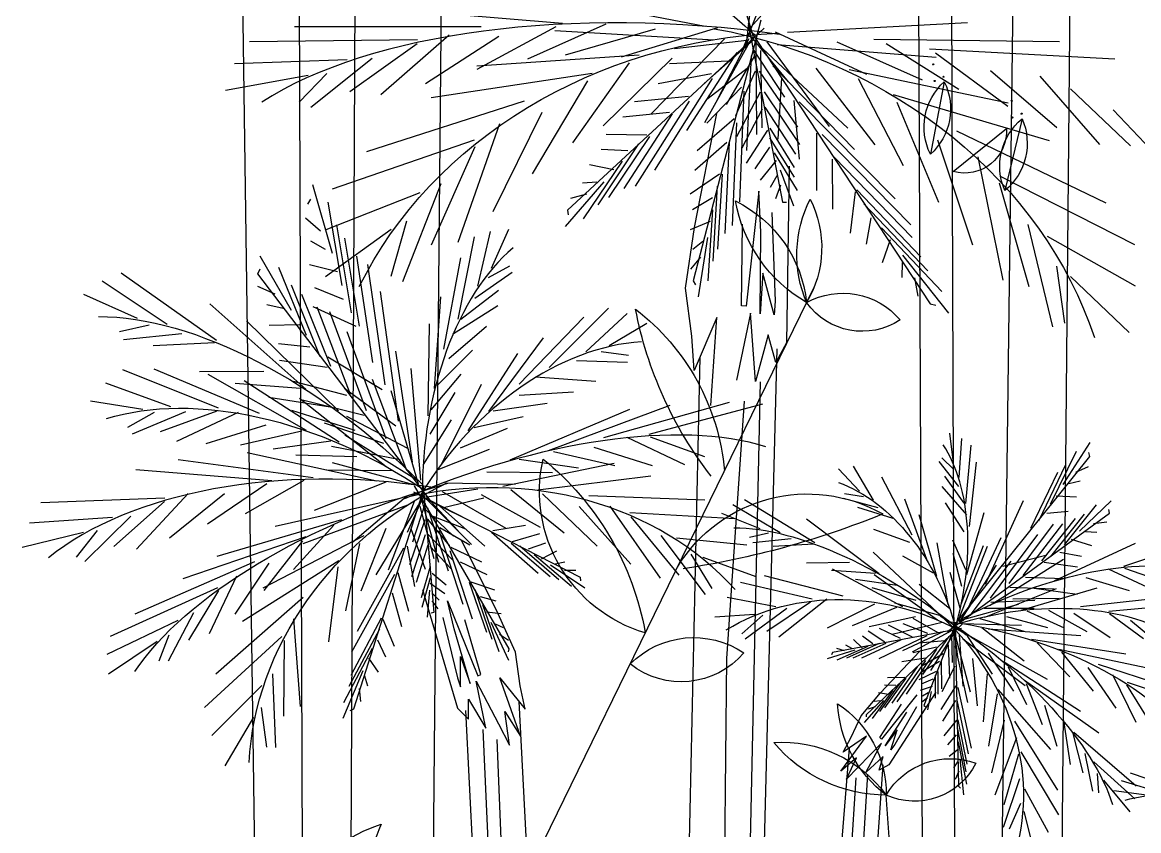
# Model space of a CAD drawing. Header units: millimetres. Extents: x 0 to 25200, y 0 to 17820.
# Drawn here: x 10383 to 11271, y 3344 to 3987 of the extents above; entities that cross this region are included whole.
import ezdxf

# ---------------------------------------------------------------- set-up
doc = ezdxf.new("R2010")
doc.units = ezdxf.units.MM
doc.header["$LTSCALE"] = 100
doc.header["$MEASUREMENT"] = 0
doc.layers.add('CO-TREE', color=251, linetype='Continuous')

# ---------------------------------------------------------------- blocks, each defined once
blk = doc.blocks.new('T-134')
at = {"layer": 'CO-TREE'}
for p, q in [((50.68, 1981.55), (78.36, 0)), ((151.37, 1945.48), (142.39, 0)), ((102.61, 1890.49), (108.89, 0)), ((221.83, 1851.16), (204.47, 0)), ((595.55, 1706.03), (602.91, 27.66)), ((459.66, 1324.46), (501.64, 1688.96)), ((676.11, 1677.17), (655.12, 27.66)), ((457.57, 1325.69), (577.64, 1627.89)), ((623.05, 1487.23), (627.9, 27.66)), ((718.43, 1455.77), (705.04, 27.66)), ((427.38, 1342.99), (286.67, 1370.24)), ((313.78, 1345.49), (166.56, 1357.77)), ((249.15, 1342.86), (100.63, 1342.75)), ((308.56, 1342.9), (245.58, 1308.78)), ((348.38, 1344.99), (286.05, 1317.07)), ((474.17, 1341.85), (317.85, 1196.98)), ((437.17, 1341.96), (360.48, 1318.68)), ((471.52, 1348.15), (417.73, 1140.69)), ((461.57, 1345.36), (488.96, 1203.24)), ((461.75, 1342.02), (606.47, 1122.44)), ((492.86, 1338.46), (635.97, 1346.12)), ((198.56, 1332.5), (64.73, 1330.85)), ((223.69, 1336.13), (169.21, 1288.6)), ((263.19, 1335.12), (204.79, 1297.4)), ((434.13, 1332.21), (307.64, 1339.73)), ((387.56, 1340.89), (316.08, 1320.19)), ((442.7, 1333.14), (384.21, 1273.44)), ((465.72, 1332.42), (426.63, 1297.67)), ((461.96, 1333.21), (437.23, 1285.3)), ((463.87, 1334.79), (493.3, 1299.19)), ((467.68, 1332.44), (468.13, 1257.11)), ((483.01, 1338.79), (555.78, 1305.18)), ((561.64, 1333.03), (709.37, 1331.18)), ((198.24, 1329.4), (144.73, 1291.16)), ((460.52, 1331.89), (402.81, 1325.36)), ((462.58, 1330.74), (426.75, 1266.36)), ((464.96, 1325.69), (490.55, 1286.94)), ((471.38, 1323.96), (472.3, 1262.41)), ((472.89, 1325.58), (540.93, 1262.3)), ((476.33, 1330.82), (526.05, 1263.64)), ((484.68, 1328.71), (611.01, 1318.77)), ((532.01, 1330.91), (599.96, 1300.58)), ((571.38, 1329.59), (629.27, 1293.36)), ((605.72, 1325.32), (753.23, 1317.24)), ((142.43, 1316.45), (52.99, 1313.29)), ((162.34, 1317.5), (113.73, 1278.75)), ((374.75, 1320.39), (245.7, 1311.64)), ((401.02, 1317.93), (346.24, 1263.97)), ((445.94, 1315.41), (398.9, 1313.48)), ((452.48, 1322.31), (412.53, 1260.23)), ((466.72, 1319.66), (444.04, 1280.95)), ((463.83, 1319.86), (460.34, 1244.51)), ((610.53, 1322.04), (668.22, 1279.59)), ((337.36, 1305.65), (209.45, 1286.36)), ((366.76, 1314.19), (321.69, 1250.62)), ((461.92, 1310.43), (428.67, 1285.13)), ((467.12, 1307.51), (451.39, 1272.05)), ((470.26, 1307.61), (500.76, 1262.91)), ((481.21, 1311.78), (546.22, 1245.25)), ((515.52, 1310.02), (562.36, 1249.04)), ((541.88, 1308.85), (668.5, 1282.44)), ((654.4, 1308.1), (707.06, 1262.7)), ((111.43, 1304.04), (45.82, 1292.12)), ((126.44, 1305.6), (104.26, 1282.87)), ((333.65, 1299.91), (289.73, 1225.81)), ((432.85, 1301.61), (386.93, 1228.8)), ((432.28, 1305.44), (389.95, 1297.38)), ((488.2, 1302.25), (485.15, 1253.49)), ((548.94, 1301.61), (584.84, 1232.45)), ((617.6, 1299.14), (606.53, 1241.42)), ((693.66, 1303.67), (741.09, 1249.09)), ((456.12, 1294.71), (428.78, 1266.3)), ((471.19, 1290.9), (452.33, 1255.35)), ((458.1, 1291.58), (454.69, 1203.68)), ((474.33, 1291), (502.38, 1249.28)), ((576.89, 1289.1), (700.92, 1252.41)), ((717.95, 1293.5), (765.69, 1248.27)), ((283.41, 1283.77), (157.81, 1243.4)), ((414.15, 1287.43), (371.24, 1283.2)), ((414.72, 1283.6), (371.78, 1216.15)), ((497.83, 1284.18), (502.16, 1237.67)), ((502.18, 1283.17), (578.53, 1206.09)), ((579.77, 1282.91), (613.08, 1203.47)), ((297.41, 1274.63), (258.35, 1195.73)), ((399, 1274.78), (361.71, 1270.94)), ((401.06, 1273.63), (362.6, 1214.24)), ((418.93, 1183.15), (436.57, 1273.93)), ((472.81, 1277.27), (456.55, 1246.35)), ((474.72, 1278.85), (499.1, 1241.57)), ((751.87, 1276.78), (794.69, 1231.71)), ((263.72, 1265.62), (230.67, 1171.38)), ((450.37, 1269.56), (421.05, 1244.28)), ((452.35, 1266.44), (448.9, 1184.81)), ((478.8, 1262.24), (498.27, 1230.9)), ((624.75, 1227.66), (666.98, 1261.92)), ((679.5, 1269.7), (665.8, 1212.54)), ((243.46, 1252.75), (130.7, 1213.79)), ((380.86, 1256.77), (348.63, 1257.14)), ((382.93, 1255.62), (350.44, 1206.95)), ((476.89, 1260.66), (460.08, 1234.29)), ((478.65, 1254.63), (498.12, 1223.29)), ((515.97, 1258.21), (515.95, 1212.71)), ((520.32, 1257.2), (591, 1185.39)), ((612.19, 1252.89), (640.03, 1169.36)), ((627.32, 1260.01), (746.18, 1202.76)), ((244.03, 1247.48), (209.26, 1169.04)), ((374.32, 1249.87), (341.83, 1201.2)), ((365.71, 1244.12), (344.72, 1245.26)), ((444.59, 1250.7), (419.17, 1228.58)), ((446.55, 1250.71), (443.05, 1178.5)), ((478.51, 1247.02), (466.9, 1229.94)), ((361.24, 1236.07), (330.24, 1190.09)), ((483.95, 1236.54), (471.12, 1220.94)), ((482.19, 1242.57), (500.43, 1212.71)), ((528.44, 1237.5), (528.61, 1197.89)), ((529.95, 1239.13), (592.13, 1175.23)), ((644.32, 1239.33), (664.1, 1141.44)), ((354.69, 1229.18), (335.19, 1233)), ((486.94, 1229.03), (497.69, 1200.46)), ((494.27, 1232.06), (492.14, 1091.5)), ((130.91, 1162.56), (115.23, 1217.15)), ((216.93, 1217.86), (186.44, 1139.89)), ((346.66, 1219.59), (316.01, 1183.95)), ((341.04, 1219.21), (329.79, 1218.44)), ((438.84, 1225.56), (415.36, 1209.73)), ((440.8, 1225.57), (437.23, 1165.92)), ((484.35, 1224.39), (479.16, 1215.1)), ((487.34, 1216.88), (483.37, 1206.11)), ((661.33, 1218.66), (684.99, 1136.18)), ((662.62, 1223.8), (768.95, 1169.7)), ((200.37, 1210.73), (125.59, 1181.24)), ((333, 1209.63), (320.27, 1206.18)), ((436.93, 1216.13), (433.35, 1156.48)), ((470.17, 1212.08), (460.07, 1120.77)), ((471.7, 1179.5), (470.17, 1212.08)), ((546.58, 1211.53), (542.59, 1178.82)), ((548.09, 1213.16), (598.93, 1159.8)), ((111.1, 1201.87), (113.49, 1205.81)), ((138.58, 1137.11), (127.36, 1203.28)), ((433.06, 1206.69), (417.39, 1197.18)), ((488.96, 1203.24), (492.1, 1203.33)), ((553.57, 1201.99), (604.41, 1148.64)), ((121.17, 1180.36), (109.36, 1190.52)), ((317.85, 1196.98), (318.42, 1193.15)), ((433.11, 1197.28), (429.51, 1140.76)), ((480.36, 1195.14), (483.06, 1124.6)), ((559.05, 1190.83), (555.45, 1169.9)), ((177.55, 1181.58), (125.33, 1143.89)), ((145.94, 1115.37), (134.39, 1185.24)), ((189.83, 1188.25), (177.3, 1144.23)), ((257.34, 1150.75), (271.03, 1181.87)), ((411.82, 1134.93), (418.93, 1183.15)), ((431.2, 1187.85), (415.52, 1181.48)), ((456.3, 1121.03), (457, 1185.93)), ((567.55, 1182.92), (615.55, 1132.2)), ((684.1, 1185.59), (703.59, 1104.17)), ((152.32, 1104.73), (140.78, 1174.61)), ((230.86, 1110.42), (243.9, 1175.68)), ((246.42, 1136.59), (256.49, 1180.03)), ((429.31, 1175.28), (421.73, 1128.16)), ((471.01, 1114.61), (471.7, 1179.5)), ((574.54, 1173.38), (568.11, 1155.09)), ((699.52, 1176.25), (769.54, 1136.76)), ((125.16, 1165.79), (113.68, 1172.25)), ((425.4, 1172.12), (417.58, 1165.8)), ((98.13, 1117.27), (73.33, 1160.35)), ((163.03, 1075.82), (150.19, 1160.51)), ((219.53, 1086.52), (232.88, 1159.08)), ((423.51, 1159.56), (415.71, 1150.1)), ((584.18, 1155.31), (583.8, 1143.53)), ((584.37, 1161.21), (620.84, 1115.15)), ((38.67, 1093.36), (-37.22, 1146.79)), ((71.41, 1146.35), (73.28, 1150.26)), ((209.43, 965.34), (71.41, 1146.35)), ((110.07, 1097.28), (88.11, 1151.27)), ((134.91, 1147.98), (112.59, 1153.5)), ((172.77, 1058.02), (158.97, 1153.81)), ((243.95, 1126.94), (273.75, 1147.64)), ((254.97, 1143.54), (271.89, 1152.59)), ((473.24, 1146.92), (471.01, 1114.61)), ((482.32, 1113.82), (473.24, 1146.92)), ((706.88, 1152.53), (713.23, 1107.21)), ((-0.71, 1106.02), (-52.44, 1140.42)), ((121.09, 1080.38), (98.23, 1137.45)), ((417.73, 1140.69), (419.71, 1137.57)), ((594, 1143.14), (596.46, 1128.72)), ((718.11, 1144.24), (764.66, 1099.73)), ((-24.21, 1110.76), (-66.88, 1129.89)), ((85.22, 1130.26), (71.36, 1136.25)), ((129.39, 1072.74), (106.52, 1129.82)), ((139.55, 1126), (116.91, 1135.22)), ((147.74, 385.62), (514.28, 1136.3)), ((183.48, 1029.11), (169.03, 1132.3)), ((212.03, 1055.15), (217.12, 1128.05)), ((232.92, 1110.34), (262.82, 1133.47)), ((416.75, 1096.71), (411.82, 1134.93)), ((109.7, 1054.71), (33.14, 1122.44)), ((91.65, 1118.72), (78.7, 1121.62)), ((149.61, 1104.5), (115.49, 1120.18)), ((145.03, 1050.48), (118.51, 1119.92)), ((226.23, 1098.43), (262.32, 1121.3)), ((460.07, 1120.77), (456.3, 1121.03)), ((483.06, 1124.6), (482.32, 1113.82)), ((606.47, 1122.44), (610.82, 1121.43)), ((157.93, 1037.49), (128.68, 1116.2)), ((279.33, 1058.69), (330.79, 1111.96)), ((303.21, 1071.82), (350.53, 1119.07)), ((332.5, 1084.19), (365.4, 1114.77)), ((436.71, 1111.56), (418.66, 1069.51)), ((431.88, 1041.54), (436.71, 1111.56)), ((463.47, 1115.13), (452.21, 1061.78)), ((467.29, 1060.74), (463.47, 1115.13)), ((-15.02, 1105.63), (-38.64, 1100.23)), ((135.57, 1037.51), (62.42, 1108.91)), ((104.55, 1105.73), (80.47, 1105.35)), ((206.99, 1033.43), (207.96, 1106.5)), ((223.36, 1079.05), (253.36, 1104.62)), ((350.86, 1089.3), (380.9, 1107.07)), ((10.98, 1098.58), (-35.36, 1093.76)), ((173.56, 1015.23), (142.5, 1100.12)), ((255.35, 1036.76), (298.74, 1095.58)), ((418.66, 1069.51), (416.75, 1096.71)), ((477.43, 1097.93), (467.29, 1060.74)), ((483.48, 1075.86), (477.43, 1097.93)), ((36.97, 1091.52), (-11.86, 1089.02)), ((112.8, 1088.01), (87.8, 1090.72)), ((194.51, 996.49), (181.35, 1084.88)), ((214.19, 1057.5), (242.23, 1085.58)), ((344.71, 1084.67), (366.36, 1081.6)), ((484.23, 1086.63), (456.76, 0)), ((492.14, 1091.5), (483.48, 1075.86)), ((126.61, 1071.92), (88.66, 1077.54)), ((170.39, 1054.08), (127.17, 1080.16)), ((238.9, 1021.47), (278.26, 1083.06)), ((324.97, 1077.55), (365.62, 1076.2)), ((423.17, 1080.03), (398.96, 0)), ((40.17, 1039.4), (-36.04, 1070.03)), ((72.74, 1035.23), (-11.16, 1070.53)), ((76.23, 1068.72), (24.91, 1068.54)), ((110.25, 1021.83), (31.88, 1066.25)), ((201.22, 982.15), (193.48, 1071.01)), ((209.26, 1038.21), (233.17, 1066.46)), ((2.26, 1040.57), (-49.46, 1059.47)), ((105.5, 1055.19), (53.39, 1059.16)), ((136.12, 1012.38), (60.5, 1061.35)), ((142.24, 1049.66), (99.69, 1060.63)), ((190.1, 989.87), (162.68, 1062.4)), ((217.58, 994.77), (249.5, 1058.51)), ((292.28, 1064.56), (340.37, 1061.06)), ((471.06, 1060.48), (448.16, 0)), ((181.1, 1025.17), (140.26, 1055.18)), ((199.31, 979.15), (177.46, 1053.32)), ((208.45, 1018.74), (228.44, 1052.03)), ((279.23, 1049.9), (322.64, 1052.56)), ((-20.05, 1038.52), (-61.7, 1045.08)), ((128.88, 1040.31), (80.18, 1047.95)), ((173.43, 992.87), (104.53, 1047.12)), ((156.06, 1033.58), (107.03, 1046)), ((258.75, 1037.38), (301.52, 1043.44)), ((302.61, 1005.85), (399.52, 1041.94)), ((346.67, 1016.29), (446.8, 1044.27)), ((382.72, 1018.86), (473.24, 1043.04)), ((444.5, 840.42), (458.63, 1045.1)), ((-10.96, 1036.13), (-32.29, 1024.12)), ((13.91, 1036.63), (-28.53, 1018.73)), ((38.79, 1037.12), (-6.23, 1020.79)), ((55.76, 1036.18), (6.61, 1013)), ((148.84, 1021.76), (98.56, 1037.71)), ((190.84, 1007.36), (142.2, 1032.97)), ((243.68, 1024.1), (282.42, 1032.93)), ((272.17, 998.47), (367.48, 1038.61)), ((77.68, 1026), (30.1, 1011.22)), ((171.69, 1011.32), (124.53, 1027.65)), ((203.31, 994.59), (225.46, 1030.22)), ((232.64, 1008.05), (270.11, 1023.66)), ((106.31, 1021.11), (57.54, 1010.16)), ((129.6, 1013.22), (83.6, 1006.83)), ((198.51, 981.92), (140.78, 1017.92)), ((365.1, 1016.56), (410.8, 994.82)), ((383.53, 1016.83), (426.82, 1001.17)), ((625.03, 995.97), (622.05, 1019.58)), ((629.54, 984.29), (631.44, 1015.45)), ((166.07, 981.41), (63.06, 1003.97)), ((184.59, 998.32), (130, 1009.11)), ((214.82, 990.75), (255.68, 1006.99)), ((306.62, 1005.09), (355.51, 994)), ((338.67, 1008.42), (385.16, 994.03)), ((634.76, 963.63), (639.02, 1010.02)), ((702, 963.14), (722.72, 1005.3)), ((712.22, 978.68), (733.63, 1012.19)), ((733.35, 1001.11), (732.53, 1004.23)), ((115.44, 983.99), (7.92, 998.44)), ((150.13, 1000.76), (101.77, 1002.05)), ((196.53, 978.33), (130.86, 995.93)), ((266.26, 977.42), (354.89, 995.9)), ((279.38, 998.98), (326.67, 991.94)), ((629.27, 977.32), (613.4, 997.15)), ((625.18, 990.66), (615.64, 1000.1)), ((620.76, 860.95), (733.35, 1001.11)), ((637.6, 945.33), (643.11, 996.68)), ((82.48, 981.8), (-25.65, 990.58)), ((178.56, 989.76), (126.25, 990.32)), ((253.75, 988.82), (305.84, 988.37)), ((550.03, 973.38), (533.42, 991.29)), ((561.33, 966.29), (545.35, 993.37)), ((686.32, 944.15), (708, 988.74)), ((692.73, 950.02), (714.41, 994.6)), ((722.31, 988.69), (732.26, 993.15)), ((78.58, 979.36), (31.49, 947.14)), ((107.95, 981.93), (61.46, 955.39)), ((173.26, 980.63), (116.29, 958.09)), ((195.79, 977.85), (271.24, 848.18)), ((203.02, 977.85), (211.41, 876.87)), ((220.11, 980.16), (276.2, 978.96)), ((294.25, 974.54), (384.1, 985.71)), ((591.92, 938.58), (568.01, 984.58)), ((635.48, 954.66), (615.82, 977.2)), ((633.36, 963.98), (617.91, 985.47)), ((716.72, 979.71), (725.71, 981.75)), ((15.96, 971.76), (-25.18, 927.43)), ((45.02, 971.5), (1.2, 936.06)), ((189.81, 969.37), (147.11, 932.97)), ((203.53, 975.56), (147.47, 800.21)), ((203.47, 970.28), (190.36, 940.73)), ((195.19, 973.1), (327.92, 904.98)), ((202.67, 968.34), (235.58, 952.3)), ((205.05, 969.58), (230.78, 941.96)), ((206.28, 968.96), (246.41, 975.46)), ((218.05, 973.17), (268.75, 943.98)), ((219.22, 960.61), (251.28, 968.19)), ((249.01, 970.79), (296.13, 944.77)), ((272.81, 974.75), (315.2, 940.41)), ((297.83, 971.38), (341.43, 929.73)), ((334.74, 969.99), (427.03, 966.51)), ((553.23, 969.05), (538.09, 971.31)), ((706.63, 969.7), (722.71, 968.95)), ((-2.63, 968.02), (-101.2, 964.3)), ((-2.93, 965.19), (-43.15, 929.37)), ((183.24, 967.28), (85.33, 945.4)), ((190.59, 962.26), (107.32, 931.69)), ((199.12, 962.37), (165.22, 906.87)), ((195.82, 965.25), (175, 910.58)), ((204.45, 963.95), (194.52, 932.99)), ((200.45, 961.56), (211.46, 919.91)), ((201.34, 967.98), (215.27, 917.13)), ((204.4, 959.55), (227.01, 937.74)), ((205.1, 967.8), (241.41, 931.17)), ((206.32, 960.23), (222.9, 910.1)), ((213.5, 964.02), (252.16, 929.73)), ((327.03, 961.18), (368.27, 915.38)), ((351.44, 961.48), (391.52, 904.2)), ((487.14, 940.48), (449.23, 962.52)), ((514.6, 932.47), (458.68, 966.74)), ((565.06, 960.34), (537.51, 967.54)), ((576.89, 951.63), (548.81, 960.45)), ((603.64, 919.08), (586.25, 967.2)), ((633.54, 941.08), (618.51, 964.22)), ((650.34, 899.62), (680.61, 965.98)), ((713.19, 930.73), (738.69, 962.57)), ((725.19, 941.76), (750.41, 965.72)), ((-44.3, 952.43), (-110.22, 948.06)), ((-29.62, 953.72), (-66.24, 917.51)), ((137.9, 950.63), (38.68, 921.47)), ((204.3, 950.76), (192.18, 914.87)), ((206.43, 951.28), (223.73, 930.35)), ((209.38, 954.24), (236.58, 943.46)), ((367.53, 956.63), (450.89, 951.67)), ((368.14, 952.97), (406.4, 906.67)), ((471.04, 943.43), (440.73, 955.62)), ((565.76, 907.76), (507.93, 951.31)), ((611.63, 905.55), (597.5, 954.72)), ((620.21, 862), (748.91, 955.94)), ((635.42, 907.21), (649.34, 956.43)), ((695.33, 918.12), (722.06, 951.86)), ((699.14, 955.88), (716.17, 957.55)), ((702.42, 921.58), (729.15, 955.32)), ((748.91, 955.94), (748.44, 958.94)), ((-56.3, 942.26), (-73.12, 921.12)), ((131.99, 946.47), (99.81, 911.11)), ((173.34, 943.83), (153.29, 893.88)), ((193.22, 943.75), (204.48, 911.47)), ((215.52, 942.25), (234.43, 883.65)), ((216.27, 944.73), (240.06, 930.75)), ((258.53, 942.09), (284.39, 946.55)), ((590.24, 932.66), (561.64, 943.1)), ((669.16, 900.15), (704.47, 947.13)), ((680.4, 906.3), (712.04, 947.6)), ((736.44, 947.91), (746.93, 949.16)), ((-67.39, 940.58), (-115.95, 928.6)), ((109.65, 937.1), (11.74, 903.79)), ((155.79, 938.06), (75.43, 896.34)), ((107.02, 933.98), (76.16, 894.47)), ((204.69, 938.79), (193.67, 905.37)), ((206.82, 939.32), (226.25, 918.92)), ((262.4, 876.56), (233.37, 934.42)), ((257.36, 940.93), (294.5, 908.16)), ((274.16, 933.38), (295.81, 939.72)), ((392, 938.13), (427.29, 891.33)), ((404.51, 936.44), (460.49, 930.7)), ((477.68, 940.15), (462.54, 936.52)), ((495.67, 935.71), (465.39, 932.34)), ((634.86, 910.87), (624.44, 934.59)), ((636.43, 879.93), (662.89, 936.62)), ((654.23, 888.33), (692, 939.1)), ((718.58, 935.3), (734.66, 930.24)), ((729.83, 941.44), (739.09, 940.81)), ((760.32, 913.86), (821.9, 934.58)), ((152.4, 931.85), (141.27, 878.45)), ((187.4, 928.25), (150.5, 861.87)), ((190.14, 929.76), (196.01, 897.59)), ((206.72, 930.53), (197.33, 900.8)), ((208.31, 929.82), (225.11, 912.06)), ((224.14, 926.39), (241.89, 872.03)), ((224.89, 928.87), (249.43, 917.37)), ((272.98, 932.21), (304.08, 905.55)), ((279.87, 929.96), (310.96, 903.3)), ((286.76, 927.72), (300.69, 932.45)), ((297.01, 919.72), (309.43, 925.99)), ((513.66, 931.27), (481.49, 929.39)), ((612.21, 877.06), (560.99, 925.11)), ((620.61, 883.37), (611.9, 932.51)), ((631.52, 897.64), (624.74, 923.97)), ((629.07, 871.65), (651.98, 929.73)), ((630.98, 883.72), (648.69, 930.23)), ((704.95, 902.09), (769.82, 932.27)), ((709.51, 925.05), (726.82, 921.89)), ((68.91, 917.33), (-26.36, 875.71)), ((80.09, 916.3), (53.17, 875.75)), ((135.92, 918.14), (59.25, 869.97)), ((232.35, 917.25), (253.66, 907.14)), ((291.3, 923.14), (320.88, 898)), ((308.1, 915.59), (315.82, 917.19)), ((415.86, 923.28), (432.63, 895.98)), ((425.4, 921.11), (467.72, 905.57)), ((542.08, 916.68), (508.02, 916.29)), ((608.95, 908.26), (584.71, 921.91)), ((638.07, 874.61), (670.93, 917.81)), ((653.47, 882.46), (712.32, 919.44)), ((664.1, 913.77), (698.31, 922.65)), ((697.04, 917.01), (723.62, 913.21)), ((135.15, 913.42), (127.7, 853.59)), ((180.08, 907.32), (146.01, 845.57)), ((182.82, 908.82), (191.43, 878.16)), ((208.65, 913.46), (201.45, 888.66)), ((210.18, 908.36), (221.24, 899.04)), ((304.23, 914.78), (331.63, 896.55)), ((315.32, 910.65), (324.56, 910.73)), ((537.05, 890.11), (474.44, 906.17)), ((562.93, 908.06), (527.9, 910.36)), ((584.49, 881.44), (528.7, 911.51)), ((612.2, 870.83), (561.71, 906.98)), ((630.15, 880.41), (622.39, 908.74)), ((629.76, 869.26), (659.21, 914.67)), ((748.08, 911.71), (782.67, 895.58)), ((761.09, 912.29), (793.36, 900.88)), ((54.46, 905.89), (32.8, 860.15)), ((208.54, 904.67), (201.89, 881.1)), ((208.49, 900.27), (220.09, 892.18)), ((239.65, 901.02), (253.33, 861.49)), ((240.98, 901.39), (259.8, 895.15)), ((327.92, 904.98), (328.26, 902.29)), ((512.39, 887.68), (455.47, 900.97)), ((579.98, 898.52), (546.85, 903.23)), ((621.66, 880.13), (597.48, 899.17)), ((669.63, 897.15), (705.01, 895.71)), ((682.11, 905.19), (712.85, 904.07)), ((730.21, 904.82), (764.61, 894.46)), ((39.35, 896.53), (-46.06, 858.03)), ((40.01, 894.45), (16.38, 854.94)), ((107.43, 889), (38.13, 827.96)), ((178.32, 892.51), (185.69, 865.78)), ((202.38, 895.3), (230.38, 800.96)), ((207.89, 894.64), (206.05, 873.36)), ((210.52, 892), (215.78, 886.73)), ((244.04, 895.39), (257.73, 855.86)), ((248.44, 889.76), (260.79, 886.32)), ((483.55, 881.51), (444.84, 888.81)), ((595.15, 886.59), (560.11, 896.68)), ((649.86, 873.3), (706.91, 895.97)), ((672.12, 887.79), (709.04, 888.46)), ((678.79, 878.95), (739.29, 896.74)), ((689.21, 896.25), (723.41, 891.67)), ((725.87, 881.65), (789.2, 888.61)), ((209.92, 886.37), (214.63, 879.87)), ((222.41, 886.39), (246.46, 826.75)), ((227.52, 864.14), (222.41, 886.39)), ((250.18, 883.41), (263.28, 846)), ((492.28, 880.14), (459.28, 855.78)), ((511.25, 885.35), (476.35, 861.91)), ((524.15, 887.73), (485.84, 857.28)), ((562.1, 883.68), (524.54, 864.43)), ((579.56, 880.95), (544.27, 866.37)), ((616, 874.08), (578.12, 884.45)), ((630.84, 870.95), (676.76, 883.6)), ((649.2, 880.34), (689.03, 880.51)), ((654.7, 885.33), (689.6, 886.89)), ((748.56, 877.95), (805.8, 883.32)), ((7.82, 870.53), (-48.68, 843.48)), ((20.31, 876.77), (-0.04, 838.31)), ((99.87, 871.85), (105.04, 802.13)), ((169.68, 872.39), (145.49, 826.82)), ((171.01, 871.58), (179.87, 850.28)), ((211.41, 876.87), (209.28, 876.35)), ((218.74, 873.04), (230.24, 824.98)), ((248.95, 827.64), (236.22, 871.25)), ((253.25, 877.42), (265.02, 876.08)), ((276.31, 845.41), (262.4, 876.56)), ((466.48, 875.38), (434.98, 873.4)), ((473.31, 874.94), (456.62, 859.97)), ((594.74, 873.56), (557.93, 865.49)), ((612.7, 860.78), (592.7, 872.26)), ((645.79, 872.23), (681.01, 862.18)), ((667.06, 873.95), (699.78, 865.17)), ((683.32, 878.21), (712.92, 864.76)), ((700.53, 878.87), (731.07, 861.8)), ((720.71, 876.44), (749.69, 857.04)), ((749.03, 876.15), (775.97, 856.21)), ((765.62, 870.86), (790.53, 850.39)), ((168.1, 863.83), (143.91, 818.26)), ((240.25, 820.53), (227.52, 864.14)), ((256.9, 869.3), (270.91, 838.97)), ((260.13, 867.91), (266.6, 865.13)), ((631.32, 864.37), (528.67, 845.13)), ((631.86, 867.68), (555.38, 795.71)), ((570.41, 853.46), (557.14, 862.04)), ((582.63, 856.2), (566.17, 864.34)), ((592.22, 857.48), (573.32, 866.94)), ((615.99, 868.98), (576.15, 859.5)), ((617.22, 861.93), (584.44, 846.63)), ((604.44, 860.22), (584.78, 867.93)), ((623.61, 862.79), (591.94, 845.46)), ((627.01, 869.12), (601.25, 803.04)), ((626.17, 862.16), (606.68, 830.82)), ((625.2, 864.13), (628.1, 841.69)), ((626.21, 867.69), (628.87, 738.85)), ((631.46, 868.15), (679.03, 866.86)), ((647.54, 865.06), (681.27, 838.57)), ((652.51, 864.14), (726.13, 858.74)), ((-8.6, 853.89), (-47.35, 827.89)), ((0.6, 859.09), (-7.27, 838.3)), ((90.47, 857.92), (29.03, 801.37)), ((92.32, 854.7), (91.95, 794.64)), ((166.51, 855.27), (172.89, 841.84)), ((263.78, 859.8), (270.82, 854.9)), ((552.35, 848.86), (545.27, 855.54)), ((583.19, 855.18), (551.73, 840.6)), ((560.83, 852.18), (552.42, 858.13)), ((603.68, 858.48), (565.62, 840.28)), ((618.03, 854.55), (597.64, 852.74)), ((621.28, 857.96), (600.16, 827.63)), ((623.27, 860.08), (623.77, 837.32)), ((626.54, 857.96), (638.22, 813.96)), ((629.33, 859.23), (632.4, 818.4)), ((632.24, 856.18), (682.02, 819.07)), ((634.18, 860.79), (655.57, 827.86)), ((638.18, 858.09), (699.51, 823.89)), ((687, 855.78), (762.03, 844.04)), ((691.62, 852.9), (717.52, 825.83)), ((162.27, 848.33), (139.5, 805.08)), ((271.24, 848.18), (270.49, 845.69)), ((280.21, 818.71), (276.31, 845.41)), ((546.52, 846.98), (524.5, 840.21)), ((528.67, 845.13), (527.91, 843.39)), ((556.87, 850.01), (532.01, 839.04)), ((538.25, 846.42), (532.07, 848.31)), ((544.09, 848.29), (539.23, 850.91)), ((565.9, 852.31), (539.71, 840.62)), ((570.97, 852.45), (544.78, 840.76)), ((566.97, 813), (597.99, 846.03)), ((611.52, 847.73), (587.15, 812.17)), ((611.52, 849.54), (592.76, 844.9)), ((616.77, 844.03), (599.67, 834.21)), ((620.75, 851.2), (621.72, 824.7)), ((626.38, 850.07), (635.96, 805.5)), ((652.44, 844.73), (672.69, 814.41)), ((708.68, 847.74), (782.98, 832.07)), ((710.81, 845.32), (735.99, 814.32)), ((159.36, 840.58), (167.16, 829.47)), ((232.64, 841.89), (240.25, 820.53)), ((232.78, 817.86), (232.64, 841.89)), ((435.87, 0), (444.5, 840.42)), ((602.57, 838.8), (579.83, 805.86)), ((602.57, 840.62), (583.81, 837.79)), ((613.89, 837.95), (599.07, 829.38)), ((615.09, 838.1), (615.46, 816.29)), ((640.14, 840.38), (643.64, 802.86)), ((665.28, 837.87), (726.04, 798.53)), ((739.95, 835.91), (812.82, 812.39)), ((83.21, 828.12), (85.46, 769.55)), ((155.04, 830.52), (139.16, 792.58)), ((156.28, 826.58), (158.77, 818.72)), ((246.46, 826.75), (248.95, 827.64)), ((596.06, 833.8), (575.75, 804.78)), ((611.24, 830), (597.38, 823.46)), ((610.4, 827.04), (610.28, 808.96)), ((612.44, 830.16), (612.33, 812.08)), ((626.06, 834.28), (615.71, 813.87)), ((651.8, 828.16), (648.63, 790.11)), ((668.42, 833.9), (682.96, 803.76)), ((731.76, 833.36), (754.1, 800.85)), ((751.32, 827.74), (770.08, 789.79)), ((74.59, 818.9), (34.85, 779.06)), ((230.24, 824.98), (232.78, 817.86)), ((245.24, 822.3), (262.9, 788.47)), ((252.94, 784.92), (245.24, 822.3)), ((263.94, 824.95), (284.06, 800.02)), ((280.43, 778.67), (263.94, 824.95)), ((284.06, 800.02), (280.21, 818.71)), ((583.04, 821.97), (565.98, 798.17)), ((578.97, 819.07), (569.99, 819.22)), ((587.11, 824.87), (570.05, 801.08)), ((586.3, 825.38), (572.42, 824.95)), ((607.87, 818.16), (598.47, 815.04)), ((608.35, 823.92), (599.07, 819.87)), ((626.8, 818.78), (614.91, 799.92)), ((628.34, 817.22), (638.89, 768.99)), ((681.54, 823.16), (740.59, 781.29)), ((682.68, 820.55), (695.51, 787.88)), ((762.68, 819.56), (782.52, 787.51)), ((763.04, 821.53), (828.44, 799.37)), ((151.96, 816.52), (153.03, 806.34)), ((551.42, 794.87), (566.97, 813)), ((576.54, 815.15), (560.28, 792.66)), ((573.28, 811.74), (565.12, 813.2)), ((595.77, 811.61), (567.73, 776.39)), ((610.98, 813.6), (573.38, 755.88)), ((604.14, 809.12), (599.68, 805.69)), ((604.86, 813.01), (600.28, 810.52)), ((607.15, 814.26), (604.14, 799.61)), ((659.71, 812.36), (652.77, 770.72)), ((660.13, 815.68), (701.97, 768.07)), ((74.11, 801.53), (78.39, 769.78)), ((147.47, 800.21), (144.73, 798.71)), ((230.38, 800.96), (239.17, 792.05)), ((239.08, 808.07), (252.94, 784.92)), ((239.17, 792.05), (239.08, 808.07)), ((279.03, 806.26), (321.41, 0)), ((569.22, 807.03), (553.77, 789.47)), ((562.7, 802.02), (557, 800.14)), ((566.77, 806.74), (561.87, 806.16)), ((566.24, 777.49), (583.48, 804.21)), ((595.57, 801.93), (578.26, 771.98)), ((601.25, 803.04), (602.57, 802.26)), ((626.57, 806.94), (616.29, 790.47)), ((627.62, 807.22), (636.71, 764.49)), ((697.23, 803.31), (707.2, 770.74)), ((68.1, 793.82), (45.14, 755.02)), ((236.63, 799.17), (277.51, 0)), ((267.84, 798.26), (280.43, 778.67)), ((271.74, 771.56), (267.84, 798.26)), ((543.49, 777.73), (551.42, 794.87)), ((555.38, 795.71), (555.38, 793.9)), ((570.66, 770.98), (587.89, 797.71)), ((627.3, 791.43), (617.11, 778.91)), ((628.35, 791.71), (635.5, 756.31)), ((665.31, 791.44), (655.04, 749.54)), ((712.35, 791.22), (717.76, 756.21)), ((250.45, 784.04), (285.22, 0)), ((262.9, 788.47), (271.74, 771.56)), ((580.02, 783.8), (570.66, 770.98)), ((575.14, 767.7), (580.02, 783.8)), ((627.71, 785.65), (634.85, 750.25)), ((673.44, 790.45), (707.77, 735.67)), ((720.62, 781.92), (770.25, 739.06)), ((294.54, 0), (261.73, 776.02)), ((535.35, 750.91), (555.64, 778.67)), ((555.64, 778.67), (537.18, 765.96)), ((537.18, 765.96), (543.49, 777.73)), ((567.67, 773.16), (549.07, 753.99)), ((555.05, 749.62), (567.67, 773.16)), ((567.73, 776.39), (566.24, 777.49)), ((627.07, 779.59), (620.11, 771.85)), ((628.53, 774.09), (635.18, 740.53)), ((675.09, 777.43), (657.72, 731.68)), ((719.76, 780.66), (727.74, 749.44)), ((541.79, 769.14), (480.32, 0)), ((578.26, 771.98), (575.14, 767.7)), ((628.93, 768.31), (621.49, 762.41)), ((676.74, 764.42), (665.01, 724.04)), ((678.62, 766.21), (708.57, 716.01)), ((729.46, 764.87), (735.44, 735)), ((568.83, 755.93), (515.85, 0)), ((547.71, 761.54), (535.35, 750.91)), ((539.77, 744.4), (547.71, 761.54)), ((568.97, 762.39), (555.05, 749.62)), ((565.71, 751.66), (568.97, 762.39)), ((573.38, 755.88), (565.71, 751.66)), ((628.21, 758.3), (624.97, 753.52)), ((629.83, 760.7), (632.92, 732.08)), ((736.59, 758.19), (769.11, 728.77)), ((556.54, 748.53), (509.58, 0)), ((549.07, 753.99), (539.77, 744.4)), ((629.11, 750.69), (626.36, 744.07)), ((739.16, 749.08), (740.29, 733.56)), ((814.88, 732.52), (765.62, 749.09)), ((501.91, 0), (547.38, 745.4)), ((628.87, 738.85), (630.41, 737.3)), ((677.55, 744.76), (664.36, 705.92)), ((744.29, 743.75), (765.11, 718.58)), ((791.72, 733.03), (758.46, 743.24)), ((601.28, 300.81), (571.33, 731.83)), ((681.5, 736.86), (700.22, 702.2)), ((778.35, 731.82), (752.39, 735.29)), ((678.36, 725.11), (669.16, 704.66)), ((680.85, 718.73), (688.52, 688.12))]:
    blk.add_line(p, q, dxfattribs=at)
at = {"layer": 'CO-TREE', "extrusion": (0, 0, -1)}
for centre, major_axis, ratio, start_param, end_param in [((290.24, 1302.82), (-92.42, 283.87), 0.593584, 0.501498, 1.649471), ((314.92, 1190.56), (-229.22, 191.27), 0.703506, 0.501498, 1.649471), ((385.26, 1026.51), (-358.54, 90.27), 0.860949, 1.492122, 2.640094), ((491.06, 1019.2), (367.55, 40.11), 0.860949, 3.643091, 4.791063), ((608.74, 1312.92), (0.312, 0.312), 1, 3.883427, 7.025019), ((608.74, 1312.92), (0.312, 0.312), 1, 0.741834, 3.883427), ((650.38, 1262.94), (-48.85, 0), 1, -0.456245, 0.834906), ((573.75, 1277.62), (-48.85, 0), 1, 2.685331, 3.976483), ((609.91, 1299.79), (-0.312, 0.312), 1, 5.454223, 8.595816), ((609.91, 1299.79), (0.312, 0.312), 1, 0.741834, 3.883427), ((616.96, 1303.09), (0.312, 0.312), 1, 3.883427, 7.025019), ((616.96, 1303.09), (0.312, 0.312), 1, 0.741834, 3.883427), ((671.28, 1283.87), (-0.312, 0.312), 1, 5.500033, 8.641626), ((671.28, 1283.87), (-0.312, 0.312), 1, 2.358441, 5.500033), ((671.85, 1270.7), (0.312, 0.312), 1, 3.929237, 7.07083), ((671.85, 1270.7), (-0.312, 0.312), 1, 2.358441, 5.500033), ((679.05, 1273.67), (-0.312, 0.312), 1, 5.500033, 8.641626), ((679.05, 1273.67), (-0.312, 0.312), 1, 2.358441, 5.500033), ((633.7, 1259.78), (-33.34, 0), 1, 3.077369, 4.984371), ((710.59, 1232.03), (-48.85, 0.01), 1, -0.410546, 0.880606), ((634.71, 1250.21), (-48.85, 0), 1, 2.731169, 4.02232), ((406.17, 1112.45), (-102.45, 0.01), 1, 2.028366, 3.033467), ((566.47, 1224.62), (116.79, 0.01), 1, 2.094915, 2.967354), ((597.64, 1161.49), (-97.33, 0), 1, -0.401048, 0.47139), ((434.7, 1167.23), (-85.38, 0), 1, 2.674229, 3.679331), ((536.91, 1071.6), (-59.39, 0), 1, 1.062993, 2.445287), ((552.41, 1155.18), (54.53, 0), 1, 0.986899, 2.52156), ((83.22, 884.83), (-214.14, 199), 0.514658, 0.501498, 1.649471), ((261.8, 973.82), (181.57, 0.01), 1, -0.918846, -0.087294), ((679.58, 1177.47), (313.29, 0), 1, 2.481818, 2.951131), ((104.18, 848.26), (-220.27, 133.58), 0.621303, 0.501498, 1.649471), ((413.05, 973.42), (117.5, 0), 1, 1.858329, 3.361783), ((152.98, 820.49), (230.29, 0.01), 1, -0.887415, -0.175632), ((508.69, 850.3), (120.97, 0.01), 1, 3.687402, 5.231122), ((239.93, 848.32), (281.96, 89.35), 0.442679, 3.643091, 4.791063), ((314.7, 777.35), (224.61, 128.58), 0.860949, 3.643091, 4.791063), ((525.78, 843.23), (-45.09, 139.16), 0.703506, 0.501498, 1.649471), ((307.76, 1595.04), (690.84, 0.01), 1, 1.183539, 1.422457), ((565.69, 797.4), (-162.75, 127.99), 0.442679, 0.501498, 1.649471), ((554.06, 726.19), (-162.86, 79.35), 0.860949, 0.501498, 1.649471), ((576.41, 789.57), (-171.38, 116.17), 0.442679, 1.492122, 2.640094), ((512.1, 756.85), (-125.08, 131.06), 0.860949, 1.492122, 2.640094), ((418.18, 785.8), (71.26, 0), 1, 3.925396, 5.30769), ((617.86, 749), (-213.61, 39.21), 0.551995, 1.492122, 2.640094), ((408.41, 887.34), (-65.43, 0), 1, 3.849152, 5.383812), ((629.94, 809.53), (-97.33, 0), 1, -0.924635, -0.052196), ((485.96, 733.04), (85.38, 0), 1, -0.990933, 0.014168), ((488.64, 671.33), (102.45, 0), 1, 4.646485, 5.651586), ((571.38, 848.62), (116.79, 0), 1, 1.571228, 2.443666), ((622.28, 701.32), (-59.39, 0), 1, 0.539429, 1.921723), ((593.92, 781.46), (-54.53, 0), 1, 3.604772, 5.139433), ((872.05, 627.68), (-146.69, 72.67), 0.514658, 0.501498, 1.649471), ((208.34, 588.46), (-126.24, 0.01), 1, -0.004442, 1.257425), ((-111.75, 813.06), (-299.98, 0.02), 1, 3.497361, 3.99784)]:
    blk.add_ellipse(centre, major_axis=major_axis, ratio=ratio, start_param=start_param, end_param=end_param, dxfattribs=at)
at = {"layer": 'CO-TREE'}
for centre, major_axis, ratio, start_param, end_param in [((647.5, 1205.22), (251.49, 268.68), 0.621303, 0.501498, 1.649471), ((433.69, 1154.83), (-420.25, 44), 0.442679, 4.633715, 5.781687), ((326.54, 981.54), (8.66, 208.8), 0.593584, 0.501498, 1.649471), ((331.12, 901.21), (118.36, 172.22), 0.703506, 0.501498, 1.649471), ((257.81, 854.69), (274.95, 109.05), 0.442679, 0.501498, 1.649471), ((544.86, 896.23), (35.82, 141.83), 0.593584, 4.633715, 5.781687), ((166.68, 809.63), (-308.47, 33.21), 0.551995, 4.633715, 5.781687), ((244.76, 752.43), (255.31, 42.4), 0.860949, 0.501498, 1.649471), ((688.85, 782.82), (183.37, 90.83), 0.514658, 0.501498, 1.649471), ((667.49, 762.46), (174.43, 45.72), 0.621303, 0.501498, 1.649471)]:
    blk.add_ellipse(centre, major_axis=major_axis, ratio=ratio, start_param=start_param, end_param=end_param, dxfattribs=at)

msp = doc.modelspace()

# ---------------------------------------------------------------- block references
at = {"layer": 'CO-TREE'}
msp.add_blockref('T-134', (10499.21, 2640.69), dxfattribs=at)

doc.saveas('drawing.dxf')
